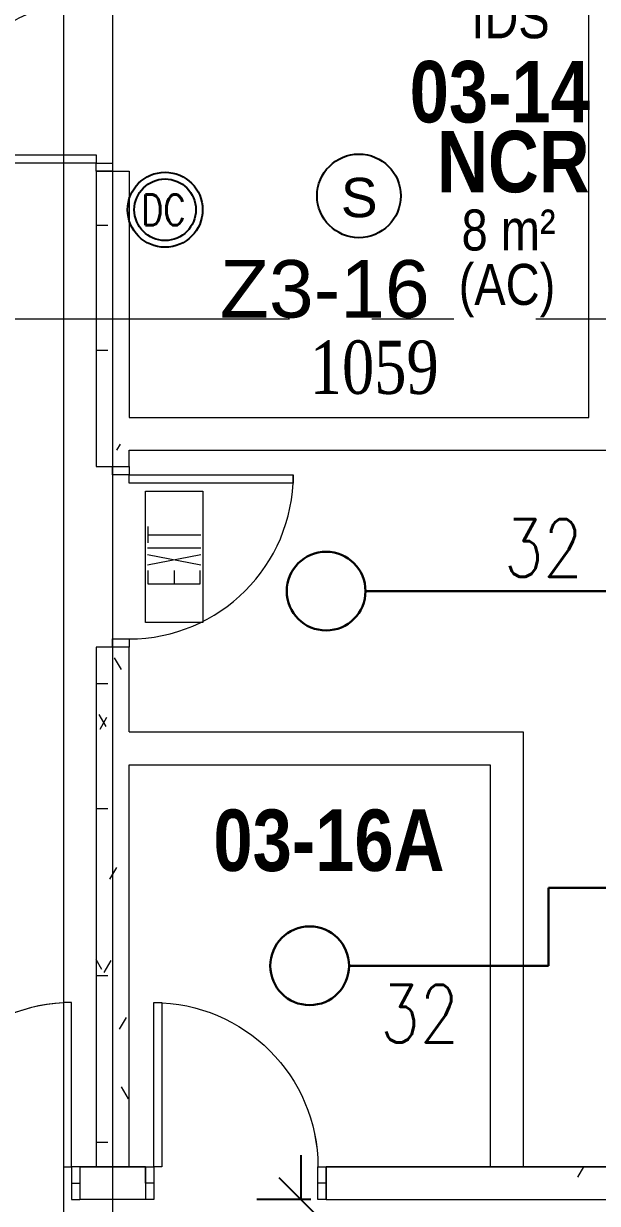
# Model space of a CAD drawing. Header units: millimetres. Extents: x -47219 to 440296, y -79832 to 7189.
# Drawn here: x -6260 to -2766, y -66215 to -59025 of the extents above; entities that cross this region are included whole.
import ezdxf

# ---------------------------------------------------------------- set-up
doc = ezdxf.new("R2010")
doc.units = ezdxf.units.MM
doc.linetypes.add('BLK_2 - 3RD STOREY  LOWER ROOF PLAN-archi clean_25 SEPT 2024$0$IDA - Grid Line', pattern=[3500, 2000, -500, 500, -500])
doc.layers.get('Defpoints').update_dxf_attribs({"color": 8, "lineweight": 9})
for name, color, linetype in [('ADRESS', 42, 'Continuous'), ('DIM', 8, 'Continuous'), ('M-_FIRESMOKE_E-', 1, 'Continuous'), ('M-_FIRESPRK_T-', 7, 'Continuous'), ('M-FIRE----_E-', 12, 'Continuous'), ('ROOMNAME', 7, 'Continuous'), ('ZONENAME', 152, 'Continuous')]:
    doc.layers.add(name, color=color, linetype=linetype)
for name, color, linetype, lineweight in [('BLK_2 - 3RD STOREY  LOWER ROOF PLAN-archi clean_25 SEPT 2024$0$1599_DB_A_BLK2_HQ_R21-3RD STOREY 230517$0$A-_DETA----_ED-1', 8, 'Continuous', 9), ('BLK_2 - 3RD STOREY  LOWER ROOF PLAN-archi clean_25 SEPT 2024$0$1599_DB_A_BLK2_HQ_R21-3RD STOREY 230517$0$A-_DOOR----_E', 8, 'Continuous', 9), ('BLK_2 - 3RD STOREY  LOWER ROOF PLAN-archi clean_25 SEPT 2024$0$1599_DB_A_BLK2_HQ_R21-3RD STOREY 230517$0$A-_DOOR----_E-1', 8, 'Continuous', 9), ('BLK_2 - 3RD STOREY  LOWER ROOF PLAN-archi clean_25 SEPT 2024$0$1599_DB_A_BLK2_HQ_R21-3RD STOREY 230517$0$A-_WALL----_H-2', 8, 'Continuous', 9), ('BLK_2 - 3RD STOREY  LOWER ROOF PLAN-archi clean_25 SEPT 2024$0$1599_DB_A_BLK2_HQ_R21-3RD STOREY 230517$0$E-_LIGT----_E', 8, 'Continuous', 9), ('BLK_2 - 3RD STOREY  LOWER ROOF PLAN-archi clean_25 SEPT 2024$0$1599_DB_A_BLK2_HQ_R21-3RD STOREY 230517$0$S-_COLN----_E', 8, 'Continuous', 9), ('BLK_2 - 3RD STOREY  LOWER ROOF PLAN-archi clean_25 SEPT 2024$0$A-_WALL----_E', 8, 'Continuous', 9), ('BLK_2 - 3RD STOREY  LOWER ROOF PLAN-archi clean_25 SEPT 2024$0$S-_ANOTGRID_E-1', 8, 'BLK_2 - 3RD STOREY  LOWER ROOF PLAN-archi clean_25 SEPT 2024$0$IDA - Grid Line', 9), ('M-_SPRKPIEX_E-', 1, 'Continuous', 30), ('NW_BEAM AND COLUMN', 134, 'Continuous', 5), ('S-_LINE----_N-', 140, 'Continuous', 18)]:
    doc.layers.add(name, color=color, linetype=linetype, lineweight=lineweight)
doc.styles.add('BLK_2 - 3RD STOREY  LOWER ROOF PLAN_12 JUNE 2024$0$Arial Narrow_2', font='ARIALN.TTF', dxfattribs={"height": 375})
doc.styles.add('BLK_2 - 3RD STOREY  LOWER ROOF PLAN_12 JUNE 2024$0$Arial Narrow_B_1', font='ARIALNB.TTF', dxfattribs={"height": 500})
doc.styles.add('Simplex', font='SIMPLEX.shx', dxfattribs={"width": 0.8, "height": 2.5})
doc.styles.get("Standard").update_dxf_attribs({"font": 'arial.ttf'})
doc.styles.add('TIME', font='times.ttf', dxfattribs={"width": 0.8})
doc.styles.add('TW_Romans', font='romans.shx', dxfattribs={"width": 0.8})
doc.dimstyles.new('DIM 150', dxfattribs={"dimscale": 1500, "dimtxt": 0.18, "dimasz": 0.18, "dimexe": 0.18, "dimexo": 0.0625, "dimgap": 0.09, "dimtad": 0, "dimtih": 1, "dimtoh": 1, "dimdec": 0, "dimzin": 0, "dimdsep": 46, "dimtxsty": 'Standard', "dimblk": 'OBLIQUE', "dimcen": 0.09, "dimadec": 0, "dimazin": 0, "dimtfac": 1, "dimtdec": 0, "dimtofl": 0, "dimtmove": 0, "dimatfit": 3, "dimfxl": 1, "dimtolj": 1, "dimtzin": 0, "dimarcsym": 0})
pattern_1 = [(0, (-131307.08, -42727.71), (1016, 254), [83.82, -678.18, 83.82, -678.18, -4064]), (0, (-131307.08, -42727.71), (1016, 254), [-1524, 83.82, -1440.18, 83.82, -678.18, -1778]), (0, (-131307.08, -42727.71), (1016, 254), [-3810, 83.82, -424.18, 83.82, -1186.18]), (120, (-130926.08, -42600.71), (-727.9705, 752.8818), [83.82, -678.18, 83.82, -678.18, -4064]), (120, (-130926.08, -42600.71), (-727.9705, 752.8818), [-1524, 83.82, -1440.18, 83.82, -678.18, -1778]), (120, (-130926.08, -42600.71), (-727.9705, 752.8818), [-3810, 83.82, -424.18, 83.82, -1186.18]), (240, (-130799.08, -42092.71), (-288.0295, -1006.8818), [83.82, -678.18, 83.82, -678.18, -4064]), (240, (-130799.08, -42092.71), (-288.0295, -1006.8818), [-1524, 83.82, -1440.18, 83.82, -678.18, -1778]), (240, (-130799.08, -42092.71), (-288.0295, -1006.8818), [-3810, 83.82, -424.18, 83.82, -1186.18])]

# ---------------------------------------------------------------- blocks, each defined once
blk = doc.blocks.new('3rd Structure')
at = {"layer": 'NW_BEAM AND COLUMN', "color": 8}
for p, q in [((-34450, 250), (-34450, -79450)), ((-34150, 250), (-34150, -79450))]:
    blk.add_line(p, q, dxfattribs=at)
blk = doc.blocks.new('Extinguisher')
at = {"layer": 'M-FIRE----_E-'}
for radius in [238, 195.4]:
    blk.add_circle((0, 0), radius, dxfattribs=at)
at = {"color": 7, "style": 'TW_Romans', "width": 0.8}
blk.add_text('DC', height=195, dxfattribs=at).set_placement((-151, -98.4))
blk = doc.blocks.new('fire0101')
at = {"color": 0, "linetype": 'Continuous'}
blk.add_circle((0, 0), 100, dxfattribs=at)
blk = doc.blocks.new('SMOKE')
at = {"layer": 'M-_FIRESMOKE_E-'}
blk.add_circle((0, 0), 254.7, dxfattribs=at)
blk.add_text('S', height=240, dxfattribs=at).set_placement((-110, -130))
blk = doc.blocks.new('_Oblique')
at = {"color": 0, "linetype": 'ByBlock', "lineweight": -2}
blk.add_line((-0.5, -0.5), (0.5, 0.5), dxfattribs=at)
blk = doc.blocks.new('*D100')
at = {"layer": 'Defpoints', "color": 0, "transparency": 16777216}
for p in [(-4570, -66191.2), (-4417.9, -66191.2), (-3342.6, -66975.1)]:
    blk.add_point(p, dxfattribs=at)
at = {"layer": 'DIM', "color": 0, "lineweight": -2, "transparency": 16777216}
for p, q in [((-4570, -66191.2), (-4570, -65921.2)), ((-4511.6, -66191.2), (-4840, -66191.2)), ((-3436.4, -66975.1), (-4840, -66975.1)), ((-4570, -66975.1), (-4570, -67245.1))]:
    blk.add_line(p, q, dxfattribs=at)
at = {"layer": 'DIM', "color": 0, "lineweight": -2, "transparency": 16777216, "xscale": 270, "yscale": 270, "zscale": 270}
for p, rotation in [((-4570, -66191.2), 270), ((-4570, -66975.1), 90)]:
    blk.add_blockref('_Oblique', p, dxfattribs=dict(at, rotation=rotation))
at = {"layer": 'DIM', "color": 0, "transparency": 16777216, "insert": (-4570, -66583.1), "char_height": 270, "attachment_point": 5}
blk.add_mtext('\\A1;784', dxfattribs=at)
blk = doc.blocks.new('BLK_2 - 3RD STOREY  LOWER ROOF PLAN-archi clean_25 SEPT 2024$0$1599_DB_A_BLK2_HQ_R21-3RD STOREY 230517$0$IDA - Exit Sign - IDA - Exit Sign - One Side-2587573-LINKVIEW_BLK2_3RD STOREY')
at = {"layer": 'BLK_2 - 3RD STOREY  LOWER ROOF PLAN-archi clean_25 SEPT 2024$0$1599_DB_A_BLK2_HQ_R21-3RD STOREY 230517$0$A-_DETA----_ED-1'}
for p, q in [((-163.9, -115.1), (-163.9, -432.5)), ((-83.9, -115.1), (-163.9, -115.1)), ((-48.9, -112.8), (14, -437.8)), ((14, -112.8), (-48.9, -437.8)), ((55.1, -112.8), (55.1, -437.8)), ((185.1, -115.3), (85.1, -115.3)), ((135.1, -115.3), (135.1, -437.8)), ((-83.9, -275), (-163.9, -275)), ((-163.9, -432.5), (-83.9, -432.5))]:
    blk.add_line(p, q, dxfattribs=at)
at = {"layer": 'BLK_2 - 3RD STOREY  LOWER ROOF PLAN-archi clean_25 SEPT 2024$0$1599_DB_A_BLK2_HQ_R21-3RD STOREY 230517$0$E-_LIGT----_E'}
for p, q in [((-400, -450), (-400, -100)), ((-400, -100), (400, -100)), ((400, -100), (400, -450)), ((400, -450), (-400, -450))]:
    blk.add_line(p, q, dxfattribs=at)
blk = doc.blocks.new('BLK_2 - 3RD STOREY  LOWER ROOF PLAN-archi clean_25 SEPT 2024$0$1599_DB_A_BLK2_HQ_R21-3RD STOREY 230517$0$IDA - F - Single - Swing - 1100L X 2200H - B2-TD01-3240952-LINKVIEW_BLK2_3RD STOREY')
at = {"layer": 'BLK_2 - 3RD STOREY  LOWER ROOF PLAN-archi clean_25 SEPT 2024$0$1599_DB_A_BLK2_HQ_R21-3RD STOREY 230517$0$A-_DOOR----_E'}
for p, q in [((-550, 50), (-500, 50)), ((-500, 50), (-500, -50)), ((500, 50), (550, 50)), ((500, -50), (500, 50)), ((-500, -50), (-550, -50)), ((450, -50), (500, -50)), ((450, -1050), (450, -50)), ((500, -50), (500, -1050)), ((550, -50), (500, -50)), ((500, -1050), (450, -1050))]:
    blk.add_line(p, q, dxfattribs=at)
blk.add_arc((500, -50), 1000, 180, 270, dxfattribs=at)
blk = doc.blocks.new('BLK_2 - 3RD STOREY  LOWER ROOF PLAN-archi clean_25 SEPT 2024$0$1599_DB_A_BLK2_HQ_R21-3RD STOREY 230517$0$IDA - F - Single - Swing - 1100L X 2200H - B2-TD01-3240950-LINKVIEW_BLK2_3RD STOREY')
at = {"layer": 'BLK_2 - 3RD STOREY  LOWER ROOF PLAN-archi clean_25 SEPT 2024$0$1599_DB_A_BLK2_HQ_R21-3RD STOREY 230517$0$A-_DOOR----_E'}
for p, q in [((500, 1050), (450, 1050)), ((450, 1050), (450, 50)), ((500, 50), (500, 1050)), ((-500, 50), (-550, 50)), ((-500, -50), (-500, 50)), ((450, 50), (500, 50)), ((550, 50), (500, 50)), ((500, 50), (500, -50)), ((-550, -50), (-500, -50)), ((500, -50), (550, -50))]:
    blk.add_line(p, q, dxfattribs=at)
blk.add_arc((500, 50), 1000, 90, 180, dxfattribs=at)
blk = doc.blocks.new('BLK_2 - 3RD STOREY  LOWER ROOF PLAN-archi clean_25 SEPT 2024$0$1599_DB_A_BLK2_HQ_R21-3RD STOREY 230517$0$IDA - F - Single - Swing - 1100L X 2200H - B2-FTD02 - 2HR-3463516-LINKVIEW_BLK2_3RD STOREY')
at = {"layer": 'BLK_2 - 3RD STOREY  LOWER ROOF PLAN-archi clean_25 SEPT 2024$0$1599_DB_A_BLK2_HQ_R21-3RD STOREY 230517$0$A-_DOOR----_E-1'}
for p, q in [((-550, 50), (-500, 50)), ((-500, 50), (-500, -50)), ((500, 50), (550, 50)), ((500, -50), (500, 50)), ((-500, -50), (-550, -50)), ((450, -50), (500, -50)), ((450, -1050), (450, -50)), ((500, -50), (500, -1050)), ((550, -50), (500, -50)), ((500, -1050), (450, -1050))]:
    blk.add_line(p, q, dxfattribs=at)
blk.add_arc((500, -50), 1000, 180, 270, dxfattribs=at)
blk = doc.blocks.new('BLK_2 - 3RD STOREY  LOWER ROOF PLAN-archi clean_25 SEPT 2024$0$fds')
at = {"layer": 'BLK_2 - 3RD STOREY  LOWER ROOF PLAN-archi clean_25 SEPT 2024$0$1599_DB_A_BLK2_HQ_R21-3RD STOREY 230517$0$A-_DOOR----_E'}
for p, q in [((13654.1, -64400.4), (13604.1, -64400.4)), ((13654.1, -64600.4), (13654.1, -64400.4)), ((14704.1, -64400.4), (14654.1, -64400.4)), ((14654.1, -64400.4), (14654.1, -64600.4)), ((13604.1, -64600.4), (13654.1, -64600.4)), ((13654.1, -64600.4), (13654.1, -65600.4)), ((13704.1, -64600.4), (13654.1, -64600.4)), ((13704.1, -65600.4), (13704.1, -64600.4)), ((14654.1, -64600.4), (14704.1, -64600.4)), ((13654.1, -65600.4), (13704.1, -65600.4))]:
    blk.add_line(p, q, dxfattribs=at)
blk.add_arc((13654.1, -64600.4), 1000, 270, 0, dxfattribs=at)
at = {"layer": 'BLK_2 - 3RD STOREY  LOWER ROOF PLAN-archi clean_25 SEPT 2024$0$1599_DB_A_BLK2_HQ_R21-3RD STOREY 230517$0$S-_COLN----_E'}
for p, q in [((13604.1, -64600.4), (13604.1, -64400.4)), ((14703.4, -64600.4), (14703.4, -64400.4))]:
    blk.add_line(p, q, dxfattribs=at)
blk = doc.blocks.new('BLK_2 - 3RD STOREY  LOWER ROOF PLAN-archi clean_25 SEPT 2024$0$sdfsdf')
at = {"layer": 'BLK_2 - 3RD STOREY  LOWER ROOF PLAN-archi clean_25 SEPT 2024$0$1599_DB_A_BLK2_HQ_R21-3RD STOREY 230517$0$S-_COLN----_E'}
h = blk.add_hatch(dxfattribs=at)
h.set_pattern_fill('FP_2', color=256, style=0, pattern_type=2)
h.set_pattern_definition([(0, (-131307.08, -40844.21), (1016, 254), [83.82, -678.18, 83.82, -678.18, -4064]), (0, (-131307.08, -40844.21), (1016, 254), [-1524, 83.82, -1440.18, 83.82, -678.18, -1778]), (0, (-131307.08, -40844.21), (1016, 254), [-3810, 83.82, -424.18, 83.82, -1186.18]), (120, (-130926.08, -40717.21), (-727.97045, 752.8818), [83.82, -678.18, 83.82, -678.18, -4064]), (120, (-130926.08, -40717.21), (-727.97045, 752.8818), [-1524, 83.82, -1440.18, 83.82, -678.18, -1778]), (120, (-130926.08, -40717.21), (-727.97045, 752.8818), [-3810, 83.82, -424.18, 83.82, -1186.18]), (240, (-130799.08, -40209.21), (-288.02955, -1006.8818), [83.82, -678.18, 83.82, -678.18, -4064]), (240, (-130799.08, -40209.21), (-288.02955, -1006.8818), [-1524, 83.82, -1440.18, 83.82, -678.18, -1778]), (240, (-130799.08, -40209.21), (-288.02955, -1006.8818), [-3810, 83.82, -424.18, 83.82, -1186.18])])
h.paths.add_polyline_path([(-135736.4, -108918.9), (-128748, -108918.9), (-126136.4, -108918.9), (-126136.4, -108718.9), (-135736.4, -108718.9)])
for p, q in [((-137236.4, -108718.9), (-137236.4, -108918.9)), ((-135736.4, -108918.9), (-126136.4, -108918.9))]:
    blk.add_line(p, q, dxfattribs=at)
for points in [[(-136836.4, -108718.9), (-136836.4, -108918.9), (-137236.4, -108918.9)], [(-136836.4, -108718.9), (-137236.4, -108718.9), (-136836.4, -108718.9), (-137236.4, -108718.9), (-136836.4, -108718.9), (-137236.4, -108718.9)], [(-136836.4, -108718.9), (-136836.4, -108818.9), (-136836.4, -108718.9), (-136836.4, -108818.9), (-136836.4, -108718.9), (-136836.4, -108818.9)], [(-134736.4, -108718.9), (-135736.4, -108718.9), (-134736.4, -108718.9), (-135736.4, -108718.9), (-134736.4, -108718.9), (-135736.4, -108718.9)], [(-135736.4, -108718.9), (-135736.4, -108918.9), (-135736.4, -108718.9), (-135736.4, -108918.9), (-135736.4, -108718.9), (-135736.4, -108918.9)], [(-126236.4, -108718.9), (-134736.4, -108718.9), (-126236.4, -108718.9), (-134736.4, -108718.9), (-126236.4, -108718.9), (-134736.4, -108718.9)]]:
    blk.add_lwpolyline(points, dxfattribs=at)
at = {"rotation": 180}
blk.add_blockref('BLK_2 - 3RD STOREY  LOWER ROOF PLAN-archi clean_25 SEPT 2024$0$fds', (-123632.3, -173319.3), dxfattribs=at)
at = {"xscale": -1, "rotation": 180}
blk.add_blockref('BLK_2 - 3RD STOREY  LOWER ROOF PLAN-archi clean_25 SEPT 2024$0$fds', (-150440.4, -173319.3), dxfattribs=at)
blk = doc.blocks.new('BLK_2 - 3RD STOREY  LOWER ROOF PLAN-archi clean_25 SEPT 2024')
at = {"layer": 'BLK_2 - 3RD STOREY  LOWER ROOF PLAN-archi clean_25 SEPT 2024$0$1599_DB_A_BLK2_HQ_R21-3RD STOREY 230517$0$A-_WALL----_H-2'}
h = blk.add_hatch(dxfattribs=at)
h.set_pattern_fill('FP_2', color=256, style=0, pattern_type=2)
h.set_pattern_definition(pattern_1)
h.paths.add_polyline_path([(-137036.4, -107052.4), (-136936.4, -107052.4), (-136936.4, -106952.4), (-137036.4, -106952.4), (-137036.4, -107002.4)], flags=0)
h = blk.add_hatch(dxfattribs=at)
h.set_pattern_fill('FP_2', color=256, style=0, pattern_type=2)
h.set_pattern_definition([(0, (-131307.08, -40844.21), (1016, 254), [83.82, -678.18, 83.82, -678.18, -4064]), (0, (-131307.08, -40844.21), (1016, 254), [-1524, 83.82, -1440.18, 83.82, -678.18, -1778]), (0, (-131307.08, -40844.21), (1016, 254), [-3810, 83.82, -424.18, 83.82, -1186.18]), (120, (-130926.08, -40717.21), (-727.97045, 752.8818), [83.82, -678.18, 83.82, -678.18, -4064]), (120, (-130926.08, -40717.21), (-727.97045, 752.8818), [-1524, 83.82, -1440.18, 83.82, -678.18, -1778]), (120, (-130926.08, -40717.21), (-727.97045, 752.8818), [-3810, 83.82, -424.18, 83.82, -1186.18]), (240, (-130799.08, -40209.21), (-288.02955, -1006.8818), [83.82, -678.18, 83.82, -678.18, -4064]), (240, (-130799.08, -40209.21), (-288.02955, -1006.8818), [-1524, 83.82, -1440.18, 83.82, -678.18, -1778]), (240, (-130799.08, -40209.21), (-288.02955, -1006.8818), [-3810, 83.82, -424.18, 83.82, -1186.18])])
h.paths.add_polyline_path([(-136936.4, -108868.9), (-136936.4, -108768.9), (-137236.4, -108768.9), (-137236.4, -108868.9)], flags=0)
at = {"layer": 'BLK_2 - 3RD STOREY  LOWER ROOF PLAN-archi clean_25 SEPT 2024$0$A-_WALL----_E'}
h = blk.add_hatch(dxfattribs=at)
h.set_pattern_fill('FP_2', color=256, style=0, pattern_type=2)
h.set_pattern_definition(pattern_1)
h.paths.add_polyline_path([(-137086.4, -104282.4), (-137036.4, -104282.4), (-137036.4, -102652.4), (-137136.4, -102652.4), (-137136.4, -104282.4)], flags=0)
h = blk.add_hatch(dxfattribs=at)
h.set_pattern_fill('FP_2', color=256, style=0, pattern_type=2)
h.set_pattern_definition(pattern_1)
h.paths.add_polyline_path([(-137086.4, -104452.4), (-136936.4, -104452.4), (-136936.4, -104314.5), (-137136.4, -104314.5), (-137136.4, -104452.4)])
h = blk.add_hatch(dxfattribs=at)
h.set_pattern_fill('FP_2', color=256, style=0, pattern_type=2)
h.set_pattern_definition(pattern_1)
h.paths.add_polyline_path([(-137136.4, -108768.9), (-136936.4, -108779.8), (-136936.4, -105618.3), (-137136.4, -105607.4)])
for p, q in [((-134136.4, -104152.4), (-134136.4, -101452.4)), ((-137036.4, -102652.4), (-137136.4, -102652.4)), ((-136936.4, -102652.4), (-136936.4, -104152.4)), ((-136936.4, -104152.4), (-134136.4, -104152.4)), ((-136936.4, -104352.4), (-133936.4, -104352.4)), ((-137136.4, -104452.4), (-136936.4, -104452.4)), ((-136936.4, -105552.4), (-137136.4, -105552.4)), ((-136936.4, -108718.9), (-136936.4, -106268.9))]:
    blk.add_line(p, q, dxfattribs=at)
for points in [[(-137136.4, -102652.4), (-137136.4, -104452.4)], [(-137136.4, -102652.4), (-136936.4, -102652.4)], [(-136936.4, -104452.4), (-136936.4, -104352.4)], [(-137136.4, -105552.4), (-137136.4, -108718.9)], [(-136936.4, -106068.9), (-136936.4, -105552.4)], [(-136936.4, -106068.9), (-134536.4, -106068.9), (-134536.4, -108718.9)], [(-136936.4, -106068.9), (-134536.4, -106068.9), (-134536.4, -108718.9)], [(-136936.4, -106268.9), (-134736.4, -106268.9), (-134736.4, -108718.9)]]:
    blk.add_lwpolyline(points, dxfattribs=at)
at = {"layer": 'BLK_2 - 3RD STOREY  LOWER ROOF PLAN-archi clean_25 SEPT 2024$0$S-_ANOTGRID_E-1'}
blk.add_line((-141458.5, -103552.4), (-96554.5, -103552.4), dxfattribs=at)
at = {"layer": 'BLK_2 - 3RD STOREY  LOWER ROOF PLAN-archi clean_25 SEPT 2024$0$A-_WALL----_E'}
for name, p in [('BLK_2 - 3RD STOREY  LOWER ROOF PLAN-archi clean_25 SEPT 2024$0$sdfsdf', (0, 0)), ('BLK_2 - 3RD STOREY  LOWER ROOF PLAN-archi clean_25 SEPT 2024$0$1599_DB_A_BLK2_HQ_R21-3RD STOREY 230517$0$IDA - F - Single - Swing - 1100L X 2200H - B2-TD01-3240950-LINKVIEW_BLK2_3RD STOREY', (-137786.4, -108768.9))]:
    blk.add_blockref(name, p, dxfattribs=at)
for name, p, rotation in [('BLK_2 - 3RD STOREY  LOWER ROOF PLAN-archi clean_25 SEPT 2024$0$1599_DB_A_BLK2_HQ_R21-3RD STOREY 230517$0$IDA - F - Single - Swing - 1100L X 2200H - B2-FTD02 - 2HR-3463516-LINKVIEW_BLK2_3RD STOREY', (-137086.4, -102102.4), 270), ('BLK_2 - 3RD STOREY  LOWER ROOF PLAN-archi clean_25 SEPT 2024$0$1599_DB_A_BLK2_HQ_R21-3RD STOREY 230517$0$IDA - F - Single - Swing - 1100L X 2200H - B2-TD01-3240952-LINKVIEW_BLK2_3RD STOREY', (-136986.4, -105002.4), 90), ('BLK_2 - 3RD STOREY  LOWER ROOF PLAN-archi clean_25 SEPT 2024$0$1599_DB_A_BLK2_HQ_R21-3RD STOREY 230517$0$IDA - Exit Sign - IDA - Exit Sign - One Side-2587573-LINKVIEW_BLK2_3RD STOREY', (-136936.4, -105002.4), 90)]:
    blk.add_blockref(name, p, dxfattribs=dict(at, rotation=rotation))
at = {"layer": 'BLK_2 - 3RD STOREY  LOWER ROOF PLAN-archi clean_25 SEPT 2024$0$A-_WALL----_E', "xscale": -1}
blk.add_blockref('BLK_2 - 3RD STOREY  LOWER ROOF PLAN-archi clean_25 SEPT 2024$0$1599_DB_A_BLK2_HQ_R21-3RD STOREY 230517$0$IDA - F - Single - Swing - 1100L X 2200H - B2-TD01-3240950-LINKVIEW_BLK2_3RD STOREY', (-136286.4, -108768.9), dxfattribs=at)

msp = doc.modelspace()

# ---------------------------------------------------------------- linework, layer by layer
at = {"layer": 'M-_SPRKPIEX_E-'}
for p, q in [((-4177.9, -62482.9), (-2519.8, -62482.9)), ((-3064.2, -64290.8), (-2358.4, -64290.8)), ((-3064.2, -64290.8), (-3064.2, -64766.2)), ((-4277.9, -64766.2), (-3064.2, -64766.2))]:
    msp.add_line(p, q, dxfattribs=at)

# ---------------------------------------------------------------- block references
at = {"layer": 'M-_FIRESMOKE_E-'}
msp.add_blockref('SMOKE', (-4217.9, -60074.7), dxfattribs=at)
at = {"layer": 'M-_SPRKPIEX_E-'}
msp.add_blockref('BLK_2 - 3RD STOREY  LOWER ROOF PLAN-archi clean_25 SEPT 2024', (131318.5, 42727.7), dxfattribs=at)
at = {"layer": 'M-_SPRKPIEX_E-', "xscale": 2.4, "yscale": 2.4, "zscale": 2.4, "rotation": 258.865011862231}
for p in [(-4417.9, -62482.9), (-4517.9, -64766.2)]:
    msp.add_blockref('fire0101', p, dxfattribs=at)
at = {"layer": 'M-FIRE----_E-', "xscale": 0.9600000000000002, "yscale": 0.9600000000000002, "zscale": 0.9600000000000002}
msp.add_blockref('Extinguisher', (-5398.2, -60159.2), dxfattribs=at)
at = {"layer": 'S-_LINE----_N-'}
msp.add_blockref('3rd Structure', (28432.1, 3975.3), dxfattribs=at)

# ---------------------------------------------------------------- texts
at = {"layer": 'ADRESS', "insert": (-4517.4, -60956), "char_height": 325, "width": 1194.075, "attachment_point": 1, "style": 'TIME'}
msp.add_mtext('1059', dxfattribs=at)
at = {"layer": 'M-_FIRESPRK_T-', "style": 'Simplex', "width": 0.8}
for p in [(-3335.5, -62395.4), (-4087.5, -65233.3)]:
    msp.add_text('32', height=350, dxfattribs=at).set_placement(p)
at = {"layer": 'ROOMNAME', "attachment_point": 1}
for s, insert, char_height, width, style in [('IDS', (-3533.7, -58864), 250, 1021.059, 'BLK_2 - 3RD STOREY  LOWER ROOF PLAN_12 JUNE 2024$0$Arial Narrow_2'), ('03-14', (-3908.8, -59252.2), 374.6, 3693.831, 'BLK_2 - 3RD STOREY  LOWER ROOF PLAN_12 JUNE 2024$0$Arial Narrow_B_1'), ('NCR', (-3741.8, -59678.2), 374.6, 3693.831, 'BLK_2 - 3RD STOREY  LOWER ROOF PLAN_12 JUNE 2024$0$Arial Narrow_B_1'), ('8 m²', (-3593, -60157.3), 250, 1021.059, 'BLK_2 - 3RD STOREY  LOWER ROOF PLAN_12 JUNE 2024$0$Arial Narrow_2'), ('(AC)', (-3610.5, -60489.1), 250, 1021.059, 'BLK_2 - 3RD STOREY  LOWER ROOF PLAN_12 JUNE 2024$0$Arial Narrow_2'), ('03-16A', (-5104.1, -63814.1), 374.6, 3693.831, 'BLK_2 - 3RD STOREY  LOWER ROOF PLAN_12 JUNE 2024$0$Arial Narrow_B_1')]:
    msp.add_mtext(s, dxfattribs=dict(at, insert=insert, char_height=char_height, width=width, style=style))
at = {"layer": 'ZONENAME', "insert": (-4951.2, -60465.9), "char_height": 350, "width": 1018.47, "attachment_point": 1}
msp.add_mtext('\\pi-113.29;Z3-16', dxfattribs=at)

# ---------------------------------------------------------------- dimensions: what is measured, and where the dimension line sits
at = {"layer": 'DIM'}
dim = msp.add_linear_dim(base=(-4570, -66191.2), p1=(-3342.6, -66975.1), p2=(-4417.9, -66191.2), angle=90, dimstyle='DIM 150', override={"dimtmove": 1}, dxfattribs=at)
dim.commit()
dim.dimension.update_dxf_attribs({"geometry": '*D100', "text_midpoint": (-4570, -66583.1)})

doc.saveas('drawing.dxf')
